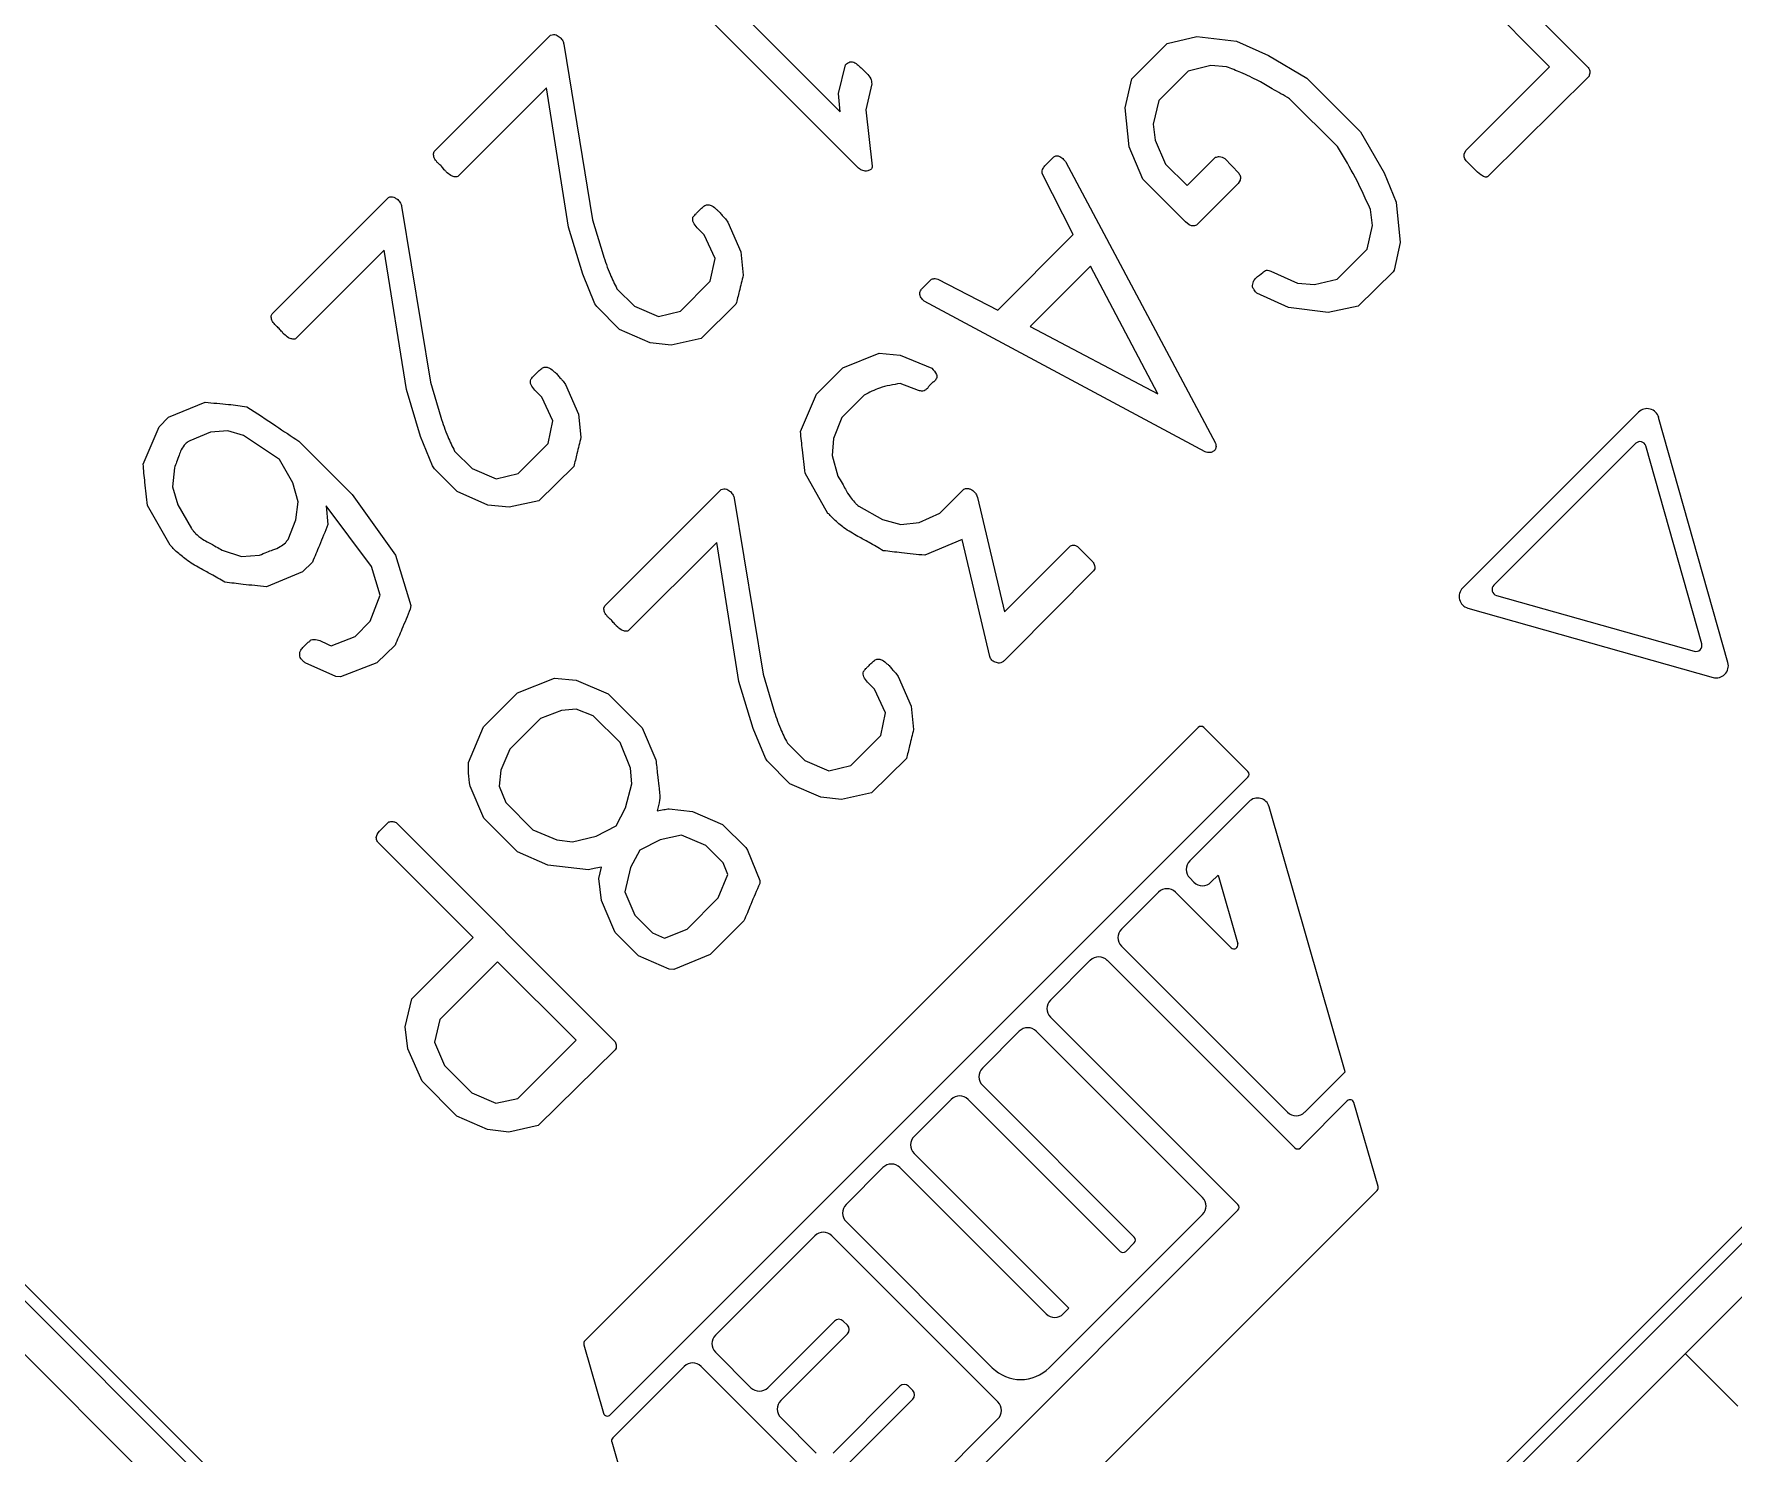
# Model space of a CAD drawing. Header units: millimetres. Extents: x 53 to 376, y 29 to 265.
# Drawn here: x 304.951 to 307.066, y 91.901 to 93.667 of the extents above; entities that cross this region are included whole.
import ezdxf

# ---------------------------------------------------------------- set-up
doc = ezdxf.new("R2010")
doc.units = ezdxf.units.MM

msp = doc.modelspace()

# ---------------------------------------------------------------- linework, layer by layer
at = {"color": 7, "linetype": 'Continuous', "lineweight": 25}
for p, q in [((306.6142, 93.8977), (306.8862, 93.6257)), ((305.7319, 93.7934), (305.955, 93.5703)), ((305.977, 93.5012), (305.7088, 93.7694)), ((306.8381, 93.6266), (306.7405, 93.7243)), ((305.4496, 93.521), (305.5944, 93.6658)), ((306.362, 93.6556), (306.3989, 93.6641)), ((306.3989, 93.6641), (306.4484, 93.6582)), ((305.6109, 93.6548), (305.6467, 93.4358)), ((306.3179, 93.6114), (306.362, 93.6556)), ((306.4484, 93.6582), (306.4882, 93.6404)), ((306.4882, 93.6404), (306.5357, 93.6125)), ((305.9527, 93.5933), (305.9615, 93.6289)), ((305.9834, 93.6227), (305.9877, 93.6184)), ((306.3882, 93.6212), (306.3515, 93.5844)), ((306.4164, 93.6282), (306.3882, 93.6212)), ((306.4359, 93.6264), (306.4164, 93.6282)), ((306.7342, 93.5227), (306.8381, 93.6266)), ((305.5893, 93.6001), (305.479, 93.4897)), ((305.6168, 93.4269), (305.5893, 93.6001)), ((305.9941, 93.6053), (305.9869, 93.5731)), ((306.3096, 93.5754), (306.3179, 93.6114)), ((306.5357, 93.6125), (306.6026, 93.5457)), ((306.8871, 93.615), (306.7617, 93.4904)), ((305.955, 93.5703), (305.9527, 93.5933)), ((306.3146, 93.527), (306.3096, 93.5754)), ((306.3515, 93.5844), (306.3444, 93.555)), ((306.5738, 93.5274), (306.5144, 93.5868)), ((305.9869, 93.5731), (305.9949, 93.5029)), ((306.3444, 93.555), (306.3472, 93.5352)), ((306.3472, 93.5352), (306.36, 93.5054)), ((306.6026, 93.5457), (306.6319, 93.4943)), ((305.4486, 93.5183), (305.4496, 93.521)), ((306.2106, 93.5042), (306.2207, 93.5143)), ((306.3318, 93.4864), (306.3146, 93.527)), ((306.3869, 93.4785), (306.4223, 93.5138)), ((306.4303, 93.5138), (306.4337, 93.5123)), ((306.4337, 93.5123), (306.4511, 93.4942)), ((306.732, 93.5189), (306.7342, 93.5227)), ((306.2451, 93.4175), (306.2065, 93.4935)), ((306.2357, 93.5078), (306.4221, 93.1577)), ((306.36, 93.5054), (306.3869, 93.4785)), ((306.6319, 93.4943), (306.6472, 93.4581)), ((306.7445, 93.4991), (306.734, 93.5096)), ((306.3848, 93.4335), (306.3318, 93.4864)), ((306.4504, 93.4813), (306.3983, 93.4292)), ((306.4527, 93.4852), (306.4504, 93.4813)), ((305.2476, 93.319), (305.3924, 93.4638)), ((305.4089, 93.4528), (305.4447, 93.2338)), ((306.6174, 93.4287), (306.615, 93.4489)), ((306.6472, 93.4581), (306.6522, 93.4078)), ((305.6344, 93.3682), (305.6168, 93.4269)), ((305.6467, 93.4358), (305.6597, 93.3924)), ((305.812, 93.4372), (305.8149, 93.4331)), ((305.8149, 93.4331), (305.831, 93.3961)), ((306.3894, 93.4296), (306.3848, 93.4335)), ((306.6108, 93.3993), (306.6174, 93.4287)), ((305.9173, 91.1123), (303.62, 93.4096)), ((303.6303, 93.4199), (305.9276, 91.1226)), ((305.7857, 93.4171), (305.7769, 93.4259)), ((305.7992, 93.3877), (305.7857, 93.4171)), ((306.0179, 91.1226), (308.3152, 93.4199)), ((308.3255, 93.4096), (306.0282, 91.1123)), ((306.1513, 93.3236), (306.2451, 93.4175)), ((306.6522, 93.4078), (306.6445, 93.3731)), ((305.8977, 91.0652), (303.573, 93.3899)), ((305.3872, 93.398), (305.2769, 93.2877)), ((305.4148, 93.2249), (305.3872, 93.398)), ((305.7932, 93.3595), (305.7992, 93.3877)), ((305.831, 93.3961), (305.8341, 93.3672)), ((308.3725, 93.3899), (306.0479, 91.0652)), ((306.5735, 93.3621), (306.6108, 93.3993)), ((305.6496, 93.3315), (305.6344, 93.3682)), ((306.2664, 93.3781), (306.1912, 93.303)), ((306.3502, 93.2191), (306.2664, 93.3781)), ((306.4909, 93.372), (306.5241, 93.3571)), ((306.6433, 93.3712), (306.5997, 93.3283)), ((306.6445, 93.3731), (306.6433, 93.3712)), ((305.6769, 93.3501), (305.6987, 93.3283)), ((305.756, 93.3223), (305.7932, 93.3595)), ((306.0585, 93.3521), (306.0686, 93.3622)), ((306.0766, 93.3621), (306.1513, 93.3236)), ((306.513, 93.3267), (306.4737, 93.3445)), ((306.5241, 93.3571), (306.5454, 93.3554)), ((306.5454, 93.3554), (306.5735, 93.3621)), ((305.652, 93.3279), (305.6496, 93.3315)), ((305.6802, 93.2996), (305.652, 93.3279)), ((305.6987, 93.3283), (305.7285, 93.3155)), ((305.7285, 93.3155), (305.756, 93.3223)), ((305.8251, 93.3309), (305.7818, 93.2882)), ((306.4093, 93.1472), (306.0594, 93.3346)), ((306.5622, 93.3205), (306.513, 93.3267)), ((306.5997, 93.3283), (306.5622, 93.3205)), ((305.2466, 93.3163), (305.2476, 93.319)), ((305.7184, 93.2829), (305.6802, 93.2996)), ((306.1912, 93.303), (306.3502, 93.2191)), ((305.7446, 93.2801), (305.7184, 93.2829)), ((305.7818, 93.2882), (305.7446, 93.2801)), ((305.9581, 93.2517), (306.0033, 93.2699)), ((306.0033, 93.2699), (306.0296, 93.2676)), ((306.0296, 93.2676), (306.0688, 93.2511)), ((305.9253, 93.2188), (305.9581, 93.2517)), ((305.4323, 93.1662), (305.4148, 93.2249)), ((305.4447, 93.2338), (305.4576, 93.1903)), ((305.5836, 93.2151), (305.5749, 93.2239)), ((305.5972, 93.1857), (305.5836, 93.2151)), ((305.61, 93.2352), (305.6129, 93.2311)), ((305.6129, 93.2311), (305.629, 93.1941)), ((305.9055, 93.1723), (305.9253, 93.2188)), ((305.9848, 93.2178), (305.957, 93.19)), ((306.0524, 93.2236), (306.0297, 93.2322)), ((306.0703, 93.2338), (306.0657, 93.2292)), ((305.1189, 93.1903), (305.1642, 93.2088)), ((305.629, 93.1941), (305.6321, 93.1652)), ((306.9488, 93.1965), (306.7298, 92.9775)), ((305.0871, 93.1319), (305.1069, 93.1783)), ((305.1069, 93.1783), (305.1189, 93.1903)), ((305.1927, 93.1732), (305.1711, 93.1716)), ((305.2122, 93.1673), (305.1927, 93.1732)), ((305.5912, 93.1575), (305.5972, 93.1857)), ((305.957, 93.19), (305.9465, 93.1637)), ((307.06, 92.8848), (306.9738, 93.19)), ((305.1711, 93.1716), (305.1451, 93.1609)), ((305.2567, 93.1374), (305.2122, 93.1673)), ((305.2808, 93.1603), (305.3472, 93.0939)), ((305.4475, 93.1295), (305.4323, 93.1662)), ((305.5539, 93.1202), (305.5912, 93.1575)), ((305.9465, 93.1637), (305.9447, 93.1424)), ((306.9453, 93.1577), (306.7686, 92.9809)), ((307.0275, 92.9081), (306.9579, 93.1544)), ((305.2736, 93.1083), (305.2567, 93.1374)), ((305.4749, 93.148), (305.4966, 93.1263)), ((305.9447, 93.1424), (305.9519, 93.1167)), ((305.1261, 93.1273), (305.1237, 93.1035)), ((305.45, 93.1258), (305.4475, 93.1295)), ((305.4782, 93.0976), (305.45, 93.1258)), ((305.4966, 93.1263), (305.5265, 93.1135)), ((305.5265, 93.1135), (305.5539, 93.1202)), ((305.6231, 93.1288), (305.5798, 93.0862)), ((305.9396, 93.0705), (305.9112, 93.1204)), ((305.1237, 93.1035), (305.1303, 93.0809)), ((305.2803, 93.085), (305.2736, 93.1083)), ((305.3472, 93.0939), (305.4013, 93.0184)), ((305.5164, 93.0808), (305.4782, 93.0976)), ((305.6617, 92.9553), (305.8066, 93.1001)), ((305.823, 93.0892), (305.8589, 92.8701)), ((306.0789, 93.0706), (306.1088, 93.1005)), ((306.1257, 93.0904), (306.1594, 92.9479)), ((305.1208, 93.0308), (305.0927, 93.0803)), ((305.1303, 93.0809), (305.1473, 93.0518)), ((305.2774, 93.0623), (305.2803, 93.085)), ((305.3149, 93.0798), (305.3172, 93.0567)), ((305.3714, 93.0044), (305.3149, 93.0798)), ((305.5426, 93.0781), (305.5164, 93.0808)), ((305.5798, 93.0862), (305.5426, 93.0781)), ((305.9473, 93.0628), (305.9435, 93.0667)), ((305.9783, 93.0794), (306.0076, 93.063)), ((306.0534, 93.0593), (306.0789, 93.0706)), ((305.2676, 93.0379), (305.2774, 93.0623)), ((306.0076, 93.063), (306.0304, 93.0566)), ((306.0304, 93.0566), (306.0534, 93.0593)), ((305.1284, 93.0231), (305.1246, 93.0269)), ((305.1854, 93.0246), (305.2097, 93.0168)), ((305.2658, 93.036), (305.2676, 93.0379)), ((305.8014, 93.0344), (305.6911, 92.9241)), ((305.8289, 92.8612), (305.8014, 93.0344)), ((306.1066, 93.0379), (306.0602, 93.0183)), ((306.1411, 92.8921), (306.1066, 93.0379)), ((306.1594, 92.9479), (306.2416, 93.0301)), ((306.2505, 93.0292), (306.2693, 93.0103)), ((305.2097, 93.0168), (305.232, 93.0184)), ((305.2979, 93.0098), (305.2857, 92.9976)), ((305.3823, 92.9685), (305.3714, 93.0044)), ((305.4013, 93.0184), (305.4203, 92.9559)), ((305.2857, 92.9976), (305.2405, 92.979)), ((306.2702, 92.999), (306.1695, 92.8974)), ((306.272, 93.0016), (306.2702, 92.999)), ((305.3699, 92.9362), (305.3823, 92.9685)), ((306.7718, 92.9684), (307.0182, 92.8988)), ((305.4203, 92.9559), (305.4195, 92.9513)), ((305.6607, 92.9526), (305.6617, 92.9553)), ((306.7363, 92.9525), (307.0415, 92.8663)), ((305.3509, 92.9172), (305.3699, 92.9362)), ((305.2859, 92.9034), (305.2901, 92.9077)), ((305.321, 92.9056), (305.3509, 92.9172)), ((305.4008, 92.9065), (305.3781, 92.8845)), ((306.1695, 92.8974), (306.1594, 92.8873)), ((305.3269, 92.8672), (305.289, 92.8844)), ((305.3781, 92.8845), (305.3328, 92.8669)), ((305.3328, 92.8669), (305.3269, 92.8672)), ((305.5533, 92.8469), (305.5993, 92.8652)), ((305.5993, 92.8652), (305.6262, 92.8629)), ((305.6262, 92.8629), (305.666, 92.8458)), ((305.8465, 92.8025), (305.8289, 92.8612)), ((305.8589, 92.8701), (305.8718, 92.8267)), ((305.9978, 92.8514), (305.989, 92.8602)), ((306.0241, 92.8715), (306.0271, 92.8674)), ((306.0271, 92.8674), (306.0432, 92.8304)), ((305.5109, 92.8045), (305.5533, 92.8469)), ((305.666, 92.8458), (305.7083, 92.8035)), ((306.0113, 92.822), (305.9978, 92.8514)), ((305.582, 92.8149), (305.5438, 92.7767)), ((305.6078, 92.8251), (305.582, 92.8149)), ((305.6262, 92.8269), (305.6078, 92.8251)), ((305.6475, 92.8184), (305.6262, 92.8269)), ((305.6808, 92.7851), (305.6475, 92.8184)), ((306.0053, 92.7938), (306.0113, 92.822)), ((306.0432, 92.8304), (306.0463, 92.8015)), ((305.4921, 92.7603), (305.5109, 92.8045)), ((306.4006, 92.8039), (305.637, 92.0403)), ((305.7083, 92.8035), (305.7254, 92.7638)), ((305.8617, 92.7658), (305.8465, 92.8025)), ((305.9681, 92.7566), (306.0053, 92.7938)), ((306.4624, 92.7491), (306.4076, 92.8039)), ((305.5438, 92.7767), (305.5326, 92.7506)), ((305.6938, 92.7532), (305.6808, 92.7851)), ((305.8891, 92.7844), (305.9108, 92.7626)), ((305.5326, 92.7506), (305.5302, 92.731)), ((305.6954, 92.7338), (305.6938, 92.7532)), ((305.8641, 92.7622), (305.8617, 92.7658)), ((305.8924, 92.7339), (305.8641, 92.7622)), ((305.9108, 92.7626), (305.9407, 92.7498)), ((305.9407, 92.7498), (305.9681, 92.7566)), ((306.0373, 92.7652), (305.9939, 92.7226)), ((305.5111, 92.6909), (305.4941, 92.7307)), ((305.5302, 92.731), (305.5387, 92.7103)), ((305.6685, 91.9481), (306.4624, 92.742)), ((305.6877, 92.7037), (305.6954, 92.7338)), ((305.9306, 92.7172), (305.8924, 92.7339)), ((305.5387, 92.7103), (305.5723, 92.6766)), ((305.9567, 92.7144), (305.9306, 92.7172)), ((305.9939, 92.7226), (305.9567, 92.7144)), ((306.4639, 92.7116), (306.39, 92.6377)), ((305.3849, 92.6785), (305.3928, 92.6864)), ((305.553, 92.6491), (305.5111, 92.6909)), ((305.6761, 92.6816), (305.6877, 92.7037)), ((305.7419, 92.7027), (305.7709, 92.6993)), ((305.7709, 92.6993), (305.8085, 92.6831)), ((306.5835, 92.3752), (306.4889, 92.7051)), ((305.402, 92.6856), (305.674, 92.4135)), ((305.5723, 92.6766), (305.6023, 92.6638)), ((305.6216, 92.6615), (305.6512, 92.6687)), ((305.6512, 92.6687), (305.6761, 92.6816)), ((305.7575, 92.67), (305.7308, 92.664)), ((305.7876, 92.6569), (305.7575, 92.67)), ((305.8085, 92.6831), (305.8373, 92.6543)), ((305.498, 92.5424), (305.3794, 92.661)), ((305.5911, 92.6326), (305.553, 92.6491)), ((305.6023, 92.6638), (305.6216, 92.6615)), ((305.7055, 92.6511), (305.6938, 92.6294)), ((305.7308, 92.664), (305.7055, 92.6511)), ((305.8091, 92.6354), (305.7876, 92.6569)), ((305.8373, 92.6543), (305.8393, 92.651)), ((305.8393, 92.651), (305.8549, 92.6135)), ((305.6415, 92.6268), (305.5911, 92.6326)), ((305.6544, 92.616), (305.6576, 92.6299)), ((305.6938, 92.6294), (305.6869, 92.5994)), ((305.8152, 92.6207), (305.8091, 92.6354)), ((305.6576, 92.5883), (305.6544, 92.616)), ((305.8031, 92.5917), (305.8152, 92.6207)), ((305.8549, 92.6135), (305.8547, 92.6095)), ((306.39, 92.6165), (306.3953, 92.6112)), ((306.4165, 92.6112), (306.4253, 92.62)), ((306.4253, 92.62), (306.4498, 92.5345)), ((305.6729, 92.5522), (305.6576, 92.5883)), ((305.6869, 92.5994), (305.6992, 92.5701)), ((305.7644, 92.5529), (305.8031, 92.5917)), ((306.3511, 92.5988), (306.3051, 92.5528)), ((306.4415, 92.5296), (306.3723, 92.5988)), ((305.6992, 92.5701), (305.7212, 92.5482)), ((305.8351, 92.563), (305.7932, 92.5211)), ((305.4217, 92.4661), (305.498, 92.5424)), ((305.6747, 92.5486), (305.6729, 92.5522)), ((305.7039, 92.5194), (305.6747, 92.5486)), ((305.7212, 92.5482), (305.7362, 92.5417)), ((305.7362, 92.5417), (305.7644, 92.5529)), ((305.7419, 92.5028), (305.7039, 92.5194)), ((305.7932, 92.5211), (305.7477, 92.5025)), ((306.3051, 92.5316), (306.5119, 92.3248)), ((305.5283, 92.5121), (305.4564, 92.4402)), ((305.626, 92.4145), (305.5283, 92.5121)), ((305.7477, 92.5025), (305.7419, 92.5028)), ((306.2662, 92.514), (306.2167, 92.4645)), ((306.5208, 92.2806), (306.2874, 92.514)), ((305.4133, 92.4311), (305.4217, 92.4661)), ((305.4564, 92.4402), (305.4499, 92.4122)), ((306.2167, 92.4432), (306.4501, 92.2099)), ((305.4167, 92.4039), (305.4133, 92.4311)), ((305.4499, 92.4122), (305.4621, 92.383)), ((305.5535, 92.342), (305.626, 92.4145)), ((306.1778, 92.4256), (306.1319, 92.3796)), ((306.4059, 92.2187), (306.199, 92.4256)), ((305.4343, 92.3636), (305.4167, 92.4039)), ((305.6746, 92.4025), (305.5787, 92.3082)), ((305.6761, 92.4047), (305.6746, 92.4025)), ((305.4621, 92.383), (305.4962, 92.349)), ((306.5332, 92.3248), (306.5835, 92.3752)), ((305.4778, 92.3201), (305.4343, 92.3636)), ((305.4962, 92.349), (305.526, 92.336)), ((306.1319, 92.3584), (306.321, 92.1692)), ((305.526, 92.336), (305.5535, 92.342)), ((306.093, 92.3407), (306.047, 92.2948)), ((306.3033, 92.1516), (306.1142, 92.3407)), ((306.5862, 92.3389), (306.5278, 92.2806)), ((306.6245, 92.2324), (306.5945, 92.3368)), ((305.516, 92.3034), (305.4778, 92.3201)), ((305.5787, 92.3082), (305.5422, 92.2999)), ((305.5422, 92.2999), (305.516, 92.3034)), ((306.047, 92.2735), (306.2397, 92.0809)), ((306.0081, 92.2559), (305.9622, 92.2099)), ((306.2114, 92.0738), (306.0293, 92.2559)), ((305.9586, 91.5629), (306.6232, 92.2275)), ((306.4501, 92.2028), (305.8844, 91.6371)), ((305.9622, 92.1887), (306.1442, 92.0066)), ((306.215, 92.0066), (306.4059, 92.1975)), ((305.9233, 92.171), (305.7995, 92.0473)), ((306.1513, 91.9642), (305.9445, 92.171)), ((306.321, 92.1622), (306.3104, 92.1516)), ((306.2397, 92.0809), (306.2326, 92.0738)), ((305.8649, 91.9819), (305.948, 92.0649)), ((305.9586, 92.0649), (305.9639, 92.0596)), ((305.6358, 92.0354), (305.6602, 91.9502)), ((305.9639, 92.049), (305.8808, 91.9659)), ((305.7995, 92.026), (305.8437, 91.9819)), ((307.0069, 92.0243), (307.0722, 91.959)), ((305.7606, 92.0084), (305.6717, 91.9194)), ((305.9887, 91.8015), (305.7819, 92.0084)), ((305.9463, 91.9005), (306.0293, 91.9836)), ((306.0452, 91.9677), (305.9622, 91.8846)), ((306.0399, 91.9836), (306.0452, 91.9783)), ((305.8808, 91.9447), (305.925, 91.9005)), ((306.0276, 91.8192), (306.1513, 91.943)), ((305.6704, 91.9145), (305.6964, 91.8238))]:
    msp.add_line(p, q, dxfattribs=at)
for centre, radius, start, end in [((306.9594, 93.1859), 0.015, 15.7758, 135), ((306.9506, 93.1524), 0.0075, 15.7758, 135), ((306.7404, 92.9669), 0.015, 135, 254.2242), ((306.7739, 92.9756), 0.0075, 135, 254.2242), ((307.0202, 92.906), 0.0075, 254.2242, 15.7758), ((307.0456, 92.8807), 0.015, 254.2242, 15.7758), ((306.4041, 92.8003), 0.005, 45, 135), ((306.4589, 92.7455), 0.005, 315, 45), ((306.4745, 92.701), 0.015, 16, 135), ((306.4006, 92.6271), 0.015, 135, 225), ((306.3617, 92.5882), 0.015, 45, 135), ((306.4059, 92.6218), 0.015, 225, 315), ((306.3157, 92.5422), 0.015, 135, 225), ((306.2768, 92.5033), 0.015, 45, 135), ((306.445, 92.5331), 0.005, 225, 16), ((306.2273, 92.4538), 0.015, 135, 225), ((306.1884, 92.415), 0.015, 45, 135), ((306.1425, 92.369), 0.015, 135, 225), ((306.1036, 92.3301), 0.015, 45, 135), ((306.5897, 92.3354), 0.005, 16, 135), ((306.5225, 92.3354), 0.015, 225, 315), ((306.0576, 92.2841), 0.015, 135, 225), ((306.5243, 92.2841), 0.005, 225, 315), ((306.0187, 92.2453), 0.015, 45, 135), ((306.6197, 92.231), 0.005, 315, 16), ((305.9728, 92.1993), 0.015, 135, 225), ((306.3953, 92.2081), 0.015, 315, 45), ((306.4465, 92.2064), 0.005, 315, 45), ((305.9339, 92.1604), 0.015, 45, 135), ((306.3175, 92.1657), 0.005, 315, 45), ((306.3069, 92.1551), 0.005, 225, 315), ((306.222, 92.0844), 0.015, 225, 315), ((305.9533, 92.0596), 0.0075, 45, 135), ((305.9586, 92.0543), 0.0075, 315, 45), ((305.6406, 92.0368), 0.005, 135, 196), ((305.8101, 92.0367), 0.015, 135, 225), ((305.7712, 91.9978), 0.015, 45, 135), ((306.1796, 92.042), 0.05, 225, 315), ((305.8543, 91.9925), 0.015, 225, 315), ((306.0346, 91.9783), 0.0075, 45, 135), ((306.0399, 91.973), 0.0075, 315, 45), ((305.665, 91.9516), 0.005, 196, 315), ((305.8915, 91.9553), 0.015, 135, 225), ((306.1407, 91.9536), 0.015, 315, 45), ((305.6752, 91.9159), 0.005, 135, 196)]:
    msp.add_arc(centre, radius, start, end, dxfattribs=at)
for points, knots in [([(305.5944, 93.6658), (305.5956, 93.6663), (305.5979, 93.6672), (305.6022, 93.6661), (305.6047, 93.6643), (305.6063, 93.6631)], [0, 0, 0, 0, 0.2790308, 0.5601517, 1, 1, 1, 1]), ([(305.6063, 93.6631), (305.6075, 93.6618), (305.6096, 93.6593), (305.6105, 93.6562), (305.6109, 93.6548)], [0, 0, 0, 0, 0.55918, 1, 1, 1, 1]), ([(305.9615, 93.6289), (305.9632, 93.6304), (305.9657, 93.6327), (305.9704, 93.633), (305.9763, 93.6298), (305.9802, 93.6259), (305.9834, 93.6227)], [0, 0, 0, 0, 0.248843, 0.373392, 0.498959, 1, 1, 1, 1]), ([(305.9877, 93.6184), (305.9898, 93.6163), (305.9934, 93.6126), (305.9939, 93.6075), (305.9941, 93.6053)], [0, 0, 0, 0, 0.562402, 1, 1, 1, 1]), ([(306.4758, 93.6089), (306.4685, 93.6125), (306.4555, 93.6189), (306.4419, 93.6241), (306.4359, 93.6264)], [0, 0, 0, 0, 0.56001, 1, 1, 1, 1]), ([(306.8862, 93.6257), (306.8872, 93.6237), (306.8888, 93.6203), (306.8876, 93.6166), (306.8871, 93.615)], [0, 0, 0, 0, 0.558531, 1, 1, 1, 1]), ([(306.5144, 93.5868), (306.5072, 93.5909), (306.4943, 93.5982), (306.4815, 93.6056), (306.4758, 93.6089)], [0, 0, 0, 0, 0.5600178, 1, 1, 1, 1]), ([(305.4533, 93.5075), (305.4517, 93.5093), (305.449, 93.5124), (305.4487, 93.5165), (305.4486, 93.5183)], [0, 0, 0, 0, 0.561165, 1, 1, 1, 1]), ([(306.2207, 93.5143), (306.2219, 93.5149), (306.2243, 93.5161), (306.229, 93.5148), (306.2315, 93.5126), (306.233, 93.5112)], [0, 0, 0, 0, 0.278751, 0.560208, 1, 1, 1, 1]), ([(306.233, 93.5112), (306.2336, 93.5106), (306.2346, 93.5096), (306.2354, 93.5084), (306.2357, 93.5078)], [0, 0, 0, 0, 0.559917, 1, 1, 1, 1]), ([(306.4223, 93.5138), (306.4238, 93.5143), (306.4265, 93.5152), (306.4292, 93.5142), (306.4303, 93.5138)], [0, 0, 0, 0, 0.557816, 1, 1, 1, 1]), ([(306.615, 93.4489), (306.6081, 93.464), (306.5959, 93.491), (306.5805, 93.5162), (306.5738, 93.5274)], [0, 0, 0, 0, 0.559774, 1, 1, 1, 1]), ([(306.734, 93.5096), (306.7331, 93.5112), (306.7314, 93.5141), (306.7318, 93.5174), (306.732, 93.5189)], [0, 0, 0, 0, 0.559193, 1, 1, 1, 1]), ([(305.4603, 93.5005), (305.4591, 93.5019), (305.4569, 93.5044), (305.4544, 93.5066), (305.4533, 93.5075)], [0, 0, 0, 0, 0.55988, 1, 1, 1, 1]), ([(305.4644, 93.4957), (305.4636, 93.4966), (305.4622, 93.4982), (305.4609, 93.4998), (305.4603, 93.5005)], [0, 0, 0, 0, 0.559995, 1, 1, 1, 1]), ([(305.479, 93.4897), (305.4774, 93.4896), (305.4743, 93.4892), (305.4691, 93.4914), (305.4662, 93.4941), (305.4644, 93.4957)], [0, 0, 0, 0, 0.279381, 0.559988, 1, 1, 1, 1]), ([(305.9861, 93.4967), (305.9842, 93.4971), (305.9807, 93.4978), (305.9782, 93.5001), (305.977, 93.5012)], [0, 0, 0, 0, 0.556938, 1, 1, 1, 1]), ([(305.993, 93.4987), (305.9918, 93.498), (305.9897, 93.4967), (305.9872, 93.4967), (305.9861, 93.4967)], [0, 0, 0, 0, 0.555415, 1, 1, 1, 1]), ([(305.9949, 93.5029), (305.9948, 93.5021), (305.9946, 93.5004), (305.9935, 93.4993), (305.993, 93.4987)], [0, 0, 0, 0, 0.554662, 1, 1, 1, 1]), ([(306.2065, 93.4935), (306.2064, 93.4946), (306.2063, 93.4969), (306.2076, 93.5007), (306.2094, 93.5028), (306.2106, 93.5042)], [0, 0, 0, 0, 0.280033, 0.56057, 1, 1, 1, 1]), ([(306.4511, 93.4942), (306.452, 93.4926), (306.4536, 93.4897), (306.453, 93.4866), (306.4527, 93.4852)], [0, 0, 0, 0, 0.560948, 1, 1, 1, 1]), ([(306.7617, 93.4904), (306.7613, 93.4901), (306.7607, 93.4896), (306.759, 93.489), (306.7559, 93.4897), (306.7507, 93.493), (306.747, 93.4966), (306.7445, 93.4991)], [0, 0, 0, 0, 0.062766, 0.125183, 0.249789, 0.499178, 1, 1, 1, 1]), ([(305.3924, 93.4638), (305.3935, 93.4642), (305.3958, 93.4651), (305.4002, 93.464), (305.4027, 93.4622), (305.4042, 93.4611)], [0, 0, 0, 0, 0.2790213, 0.5601682, 1, 1, 1, 1]), ([(305.4042, 93.4611), (305.4054, 93.4598), (305.4076, 93.4573), (305.4085, 93.4542), (305.4089, 93.4528)], [0, 0, 0, 0, 0.559181, 1, 1, 1, 1]), ([(305.7774, 93.4456), (305.779, 93.4472), (305.7819, 93.45), (305.785, 93.4526), (305.7863, 93.4538)], [0, 0, 0, 0, 0.560025, 1, 1, 1, 1]), ([(305.7863, 93.4538), (305.7878, 93.4543), (305.7908, 93.4553), (305.7963, 93.4532), (305.7992, 93.4505), (305.801, 93.4489)], [0, 0, 0, 0, 0.278702, 0.559632, 1, 1, 1, 1]), ([(305.801, 93.4489), (305.8019, 93.4481), (305.8035, 93.4469), (305.8047, 93.4453), (305.8053, 93.4445)], [0, 0, 0, 0, 0.558728, 1, 1, 1, 1]), ([(305.7769, 93.4259), (305.7751, 93.428), (305.7725, 93.431), (305.7711, 93.4358), (305.7714, 93.438), (305.7716, 93.4391)], [0, 0, 0, 0, 0.558818, 0.779547, 1, 1, 1, 1]), ([(305.7716, 93.4391), (305.7727, 93.4403), (305.7745, 93.4426), (305.7765, 93.4447), (305.7774, 93.4456)], [0, 0, 0, 0, 0.559863, 1, 1, 1, 1]), ([(305.8053, 93.4445), (305.8065, 93.4432), (305.8087, 93.4407), (305.811, 93.4383), (305.812, 93.4372)], [0, 0, 0, 0, 0.55997, 1, 1, 1, 1]), ([(306.3983, 93.4292), (306.3966, 93.4288), (306.3936, 93.4279), (306.3906, 93.429), (306.3894, 93.4296)], [0, 0, 0, 0, 0.558294, 1, 1, 1, 1]), ([(305.6597, 93.3924), (305.6624, 93.3842), (305.6672, 93.3698), (305.674, 93.3561), (305.6769, 93.3501)], [0, 0, 0, 0, 0.560057, 1, 1, 1, 1]), ([(305.8341, 93.3672), (305.8325, 93.3604), (305.8296, 93.3483), (305.8265, 93.3362), (305.8251, 93.3309)], [0, 0, 0, 0, 0.559991, 1, 1, 1, 1]), ([(306.0686, 93.3622), (306.0701, 93.3625), (306.0728, 93.3632), (306.0755, 93.3624), (306.0766, 93.3621)], [0, 0, 0, 0, 0.557616, 1, 1, 1, 1]), ([(306.4683, 93.3524), (306.4684, 93.3547), (306.4685, 93.359), (306.4712, 93.3621), (306.4724, 93.3635)], [0, 0, 0, 0, 0.558887, 1, 1, 1, 1]), ([(306.4724, 93.3635), (306.4753, 93.3658), (306.4788, 93.3686), (306.4831, 93.3721), (306.4856, 93.3734), (306.4884, 93.373), (306.4901, 93.3723), (306.4909, 93.372)], [0, 0, 0, 0, 0.500427, 0.625593, 0.749785, 0.874966, 1, 1, 1, 1]), ([(306.0594, 93.3346), (306.0581, 93.336), (306.0555, 93.3387), (306.0532, 93.344), (306.0554, 93.3488), (306.0574, 93.351), (306.0585, 93.3521)], [0, 0, 0, 0, 0.281471, 0.559271, 0.779015, 1, 1, 1, 1]), ([(306.4737, 93.3445), (306.4725, 93.3458), (306.4702, 93.3481), (306.4689, 93.3511), (306.4683, 93.3524)], [0, 0, 0, 0, 0.56048, 1, 1, 1, 1]), ([(305.2512, 93.3055), (305.2497, 93.3072), (305.2469, 93.3103), (305.2467, 93.3145), (305.2466, 93.3163)], [0, 0, 0, 0, 0.561163, 1, 1, 1, 1]), ([(305.2582, 93.2985), (305.257, 93.2999), (305.2548, 93.3024), (305.2523, 93.3045), (305.2512, 93.3055)], [0, 0, 0, 0, 0.5599126, 1, 1, 1, 1]), ([(305.2624, 93.2937), (305.2616, 93.2946), (305.2602, 93.2962), (305.2588, 93.2978), (305.2582, 93.2985)], [0, 0, 0, 0, 0.559995, 1, 1, 1, 1]), ([(305.2769, 93.2877), (305.2754, 93.2875), (305.2723, 93.2872), (305.2671, 93.2894), (305.2642, 93.2921), (305.2624, 93.2937)], [0, 0, 0, 0, 0.279381, 0.559989, 1, 1, 1, 1]), ([(305.5749, 93.2239), (305.573, 93.226), (305.5705, 93.2289), (305.569, 93.2338), (305.5694, 93.236), (305.5696, 93.237)], [0, 0, 0, 0, 0.5588165, 0.7795467, 1, 1, 1, 1]), ([(305.5696, 93.237), (305.5706, 93.2383), (305.5724, 93.2406), (305.5745, 93.2427), (305.5754, 93.2436)], [0, 0, 0, 0, 0.559845, 1, 1, 1, 1]), ([(305.5754, 93.2436), (305.577, 93.2452), (305.5798, 93.248), (305.5829, 93.2506), (305.5843, 93.2517)], [0, 0, 0, 0, 0.5600377, 1, 1, 1, 1]), ([(305.5843, 93.2517), (305.5858, 93.2522), (305.5888, 93.2532), (305.5942, 93.2511), (305.5972, 93.2485), (305.599, 93.2468)], [0, 0, 0, 0, 0.278674, 0.559632, 1, 1, 1, 1]), ([(305.599, 93.2468), (305.5999, 93.2461), (305.6014, 93.2448), (305.6027, 93.2432), (305.6033, 93.2425)], [0, 0, 0, 0, 0.5586735, 1, 1, 1, 1]), ([(305.6033, 93.2425), (305.6045, 93.2411), (305.6067, 93.2386), (305.609, 93.2363), (305.61, 93.2352)], [0, 0, 0, 0, 0.559971, 1, 1, 1, 1]), ([(306.0688, 93.2511), (306.0711, 93.2487), (306.074, 93.2457), (306.0754, 93.2409), (306.0746, 93.2377), (306.073, 93.2358), (306.0719, 93.2346)], [0, 0, 0, 0, 0.499461, 0.624664, 0.749847, 1, 1, 1, 1]), ([(306.0297, 93.2322), (306.0209, 93.2307), (306.0053, 93.2281), (305.9911, 93.221), (305.9848, 93.2178)], [0, 0, 0, 0, 0.55749, 1, 1, 1, 1]), ([(306.0634, 93.226), (306.0625, 93.2253), (306.0609, 93.2238), (306.057, 93.2222), (306.0541, 93.2231), (306.0524, 93.2236)], [0, 0, 0, 0, 0.2813645, 0.5623322, 1, 1, 1, 1]), ([(306.0657, 93.2292), (306.0653, 93.2286), (306.0646, 93.2275), (306.0637, 93.2265), (306.0634, 93.226)], [0, 0, 0, 0, 0.560085, 1, 1, 1, 1]), ([(306.0719, 93.2346), (306.0716, 93.2344), (306.0711, 93.2341), (306.0705, 93.2339), (306.0703, 93.2338)], [0, 0, 0, 0, 0.558686, 1, 1, 1, 1]), ([(305.1642, 93.2088), (305.174, 93.208), (305.1914, 93.2066), (305.2087, 93.2043), (305.2163, 93.2033)], [0, 0, 0, 0, 0.559998, 1, 1, 1, 1]), ([(305.2163, 93.2033), (305.2284, 93.1953), (305.2499, 93.1811), (305.2714, 93.1666), (305.2808, 93.1603)], [0, 0, 0, 0, 0.5599995, 1, 1, 1, 1]), ([(305.4576, 93.1903), (305.4604, 93.1822), (305.4652, 93.1677), (305.4719, 93.154), (305.4749, 93.148)], [0, 0, 0, 0, 0.560057, 1, 1, 1, 1]), ([(305.1398, 93.1571), (305.1379, 93.1547), (305.1345, 93.1504), (305.1326, 93.1453), (305.1318, 93.143)], [0, 0, 0, 0, 0.559147, 1, 1, 1, 1]), ([(305.1451, 93.1609), (305.1441, 93.1602), (305.1422, 93.1591), (305.1405, 93.1577), (305.1398, 93.1571)], [0, 0, 0, 0, 0.560083, 1, 1, 1, 1]), ([(305.6321, 93.1652), (305.6305, 93.1584), (305.6276, 93.1462), (305.6245, 93.1341), (305.6231, 93.1288)], [0, 0, 0, 0, 0.559992, 1, 1, 1, 1]), ([(305.9112, 93.1204), (305.9101, 93.1301), (305.908, 93.1474), (305.9063, 93.1647), (305.9055, 93.1723)], [0, 0, 0, 0, 0.559998, 1, 1, 1, 1]), ([(306.4221, 93.1577), (306.4225, 93.156), (306.4231, 93.1536), (306.4223, 93.1506), (306.4215, 93.1495), (306.4211, 93.149)], [0, 0, 0, 0, 0.558812, 0.779589, 1, 1, 1, 1]), ([(305.0927, 93.0803), (305.0915, 93.0899), (305.0895, 93.1071), (305.0878, 93.1243), (305.0871, 93.1319)], [0, 0, 0, 0, 0.5599972, 1, 1, 1, 1]), ([(305.1318, 93.143), (305.1308, 93.1401), (305.1289, 93.1349), (305.127, 93.1296), (305.1261, 93.1273)], [0, 0, 0, 0, 0.560047, 1, 1, 1, 1]), ([(306.4211, 93.149), (306.4202, 93.1482), (306.4183, 93.1467), (306.4141, 93.1457), (306.4111, 93.1467), (306.4093, 93.1472)], [0, 0, 0, 0, 0.2802277, 0.5613955, 1, 1, 1, 1]), ([(305.9519, 93.1167), (305.9539, 93.1138), (305.9573, 93.1086), (305.9601, 93.1031), (305.9613, 93.1006)], [0, 0, 0, 0, 0.559703, 1, 1, 1, 1]), ([(305.8066, 93.1001), (305.8077, 93.1006), (305.81, 93.1015), (305.8144, 93.1004), (305.8169, 93.0986), (305.8184, 93.0975)], [0, 0, 0, 0, 0.279032, 0.560153, 1, 1, 1, 1]), ([(305.8184, 93.0975), (305.8196, 93.0961), (305.8218, 93.0937), (305.8226, 93.0905), (305.823, 93.0892)], [0, 0, 0, 0, 0.55918, 1, 1, 1, 1]), ([(305.9613, 93.1006), (305.9632, 93.0974), (305.9665, 93.0916), (305.9708, 93.0865), (305.9728, 93.0843)], [0, 0, 0, 0, 0.560117, 1, 1, 1, 1]), ([(306.1088, 93.1005), (306.1096, 93.1009), (306.111, 93.1017), (306.1141, 93.1016), (306.1161, 93.101), (306.1173, 93.1006)], [0, 0, 0, 0, 0.279582, 0.559361, 1, 1, 1, 1]), ([(306.1173, 93.1006), (306.1182, 93.1), (306.1198, 93.0991), (306.1212, 93.0979), (306.1218, 93.0973)], [0, 0, 0, 0, 0.559947, 1, 1, 1, 1]), ([(306.1218, 93.0973), (306.1228, 93.0962), (306.1246, 93.0941), (306.1253, 93.0916), (306.1257, 93.0904)], [0, 0, 0, 0, 0.558858, 1, 1, 1, 1]), ([(305.9435, 93.0667), (305.9429, 93.0676), (305.9419, 93.0692), (305.9403, 93.0701), (305.9396, 93.0705)], [0, 0, 0, 0, 0.559611, 1, 1, 1, 1]), ([(305.9728, 93.0843), (305.9737, 93.0833), (305.9755, 93.0816), (305.9774, 93.0801), (305.9783, 93.0794)], [0, 0, 0, 0, 0.560143, 1, 1, 1, 1]), ([(305.1473, 93.0518), (305.1481, 93.0505), (305.1496, 93.0482), (305.1515, 93.0463), (305.1524, 93.0454)], [0, 0, 0, 0, 0.559575, 1, 1, 1, 1]), ([(305.1524, 93.0454), (305.1552, 93.043), (305.1603, 93.0387), (305.1661, 93.0354), (305.1686, 93.034)], [0, 0, 0, 0, 0.559757, 1, 1, 1, 1]), ([(305.3172, 93.0567), (305.3136, 93.0479), (305.3073, 93.0322), (305.3008, 93.0167), (305.2979, 93.0098)], [0, 0, 0, 0, 0.5599981, 1, 1, 1, 1]), ([(305.977, 93.0418), (305.971, 93.0452), (305.9604, 93.0512), (305.9513, 93.0593), (305.9473, 93.0628)], [0, 0, 0, 0, 0.560108, 1, 1, 1, 1]), ([(305.1246, 93.0269), (305.124, 93.0277), (305.1228, 93.0291), (305.1214, 93.0303), (305.1208, 93.0308)], [0, 0, 0, 0, 0.559946, 1, 1, 1, 1]), ([(305.1686, 93.034), (305.1718, 93.0324), (305.1775, 93.0294), (305.183, 93.0261), (305.1854, 93.0246)], [0, 0, 0, 0, 0.56007, 1, 1, 1, 1]), ([(305.232, 93.0184), (305.2351, 93.0197), (305.2406, 93.022), (305.2461, 93.0241), (305.2486, 93.025)], [0, 0, 0, 0, 0.559949, 1, 1, 1, 1]), ([(305.2486, 93.025), (305.2518, 93.0262), (305.2575, 93.0283), (305.2622, 93.0321), (305.2643, 93.0338)], [0, 0, 0, 0, 0.560388, 1, 1, 1, 1]), ([(305.2643, 93.0338), (305.2646, 93.0342), (305.2651, 93.0349), (305.2656, 93.0357), (305.2658, 93.036)], [0, 0, 0, 0, 0.559643, 1, 1, 1, 1]), ([(306.0083, 93.024), (306.0025, 93.0274), (305.9922, 93.0335), (305.9816, 93.0393), (305.977, 93.0418)], [0, 0, 0, 0, 0.559971, 1, 1, 1, 1]), ([(306.2416, 93.0301), (306.2424, 93.0304), (306.244, 93.031), (306.2472, 93.0308), (306.2492, 93.0298), (306.2505, 93.0292)], [0, 0, 0, 0, 0.280082, 0.560941, 1, 1, 1, 1]), ([(305.1578, 93.0022), (305.1519, 93.0056), (305.1414, 93.0115), (305.1324, 93.0196), (305.1284, 93.0231)], [0, 0, 0, 0, 0.560101, 1, 1, 1, 1]), ([(306.0602, 93.0183), (306.0505, 93.0193), (306.0332, 93.0211), (306.0159, 93.0231), (306.0083, 93.024)], [0, 0, 0, 0, 0.5599975, 1, 1, 1, 1]), ([(306.2693, 93.0103), (306.2702, 93.0088), (306.2718, 93.0061), (306.2719, 93.0029), (306.272, 93.0016)], [0, 0, 0, 0, 0.562121, 1, 1, 1, 1]), ([(305.189, 92.9847), (305.1832, 92.988), (305.1729, 92.9941), (305.1624, 92.9997), (305.1578, 93.0022)], [0, 0, 0, 0, 0.55997, 1, 1, 1, 1]), ([(305.2405, 92.979), (305.2308, 92.98), (305.2137, 92.9818), (305.1965, 92.9838), (305.189, 92.9847)], [0, 0, 0, 0, 0.560004, 1, 1, 1, 1]), ([(305.4195, 92.9513), (305.4161, 92.9429), (305.4101, 92.9279), (305.4036, 92.913), (305.4008, 92.9065)], [0, 0, 0, 0, 0.559989, 1, 1, 1, 1]), ([(305.6654, 92.9418), (305.6639, 92.9436), (305.6611, 92.9467), (305.6608, 92.9508), (305.6607, 92.9526)], [0, 0, 0, 0, 0.561163, 1, 1, 1, 1]), ([(305.6724, 92.9348), (305.6712, 92.9362), (305.669, 92.9387), (305.6665, 92.9409), (305.6654, 92.9418)], [0, 0, 0, 0, 0.5598831, 1, 1, 1, 1]), ([(305.6766, 92.9301), (305.6758, 92.9309), (305.6744, 92.9325), (305.673, 92.9341), (305.6724, 92.9348)], [0, 0, 0, 0, 0.559995, 1, 1, 1, 1]), ([(305.6911, 92.9241), (305.6895, 92.9239), (305.6865, 92.9235), (305.6812, 92.9257), (305.6783, 92.9284), (305.6766, 92.9301)], [0, 0, 0, 0, 0.279381, 0.559989, 1, 1, 1, 1]), ([(305.282, 92.8925), (305.282, 92.8948), (305.282, 92.899), (305.2847, 92.9021), (305.2859, 92.9034)], [0, 0, 0, 0, 0.558469, 1, 1, 1, 1]), ([(305.2901, 92.9077), (305.2913, 92.9087), (305.2934, 92.9104), (305.2955, 92.9123), (305.2963, 92.9132)], [0, 0, 0, 0, 0.559978, 1, 1, 1, 1]), ([(305.2963, 92.9132), (305.2988, 92.9134), (305.3037, 92.9138), (305.3118, 92.9099), (305.3175, 92.9072), (305.321, 92.9056)], [0, 0, 0, 0, 0.2774783, 0.5584041, 1, 1, 1, 1]), ([(305.2859, 92.8869), (305.285, 92.8879), (305.2835, 92.8896), (305.2825, 92.8916), (305.282, 92.8925)], [0, 0, 0, 0, 0.5593729, 1, 1, 1, 1]), ([(305.289, 92.8844), (305.2883, 92.8848), (305.2872, 92.8856), (305.2863, 92.8865), (305.2859, 92.8869)], [0, 0, 0, 0, 0.559411, 1, 1, 1, 1]), ([(305.9838, 92.8734), (305.9848, 92.8747), (305.9866, 92.8769), (305.9887, 92.879), (305.9896, 92.8799)], [0, 0, 0, 0, 0.559851, 1, 1, 1, 1]), ([(305.9896, 92.8799), (305.9912, 92.8815), (305.994, 92.8843), (305.9971, 92.8869), (305.9984, 92.8881)], [0, 0, 0, 0, 0.560025, 1, 1, 1, 1]), ([(305.9984, 92.8881), (305.9999, 92.8886), (306.0029, 92.8896), (306.0084, 92.8875), (306.0113, 92.8848), (306.0131, 92.8832)], [0, 0, 0, 0, 0.278702, 0.559633, 1, 1, 1, 1]), ([(306.0131, 92.8832), (306.014, 92.8825), (306.0156, 92.8812), (306.0169, 92.8796), (306.0174, 92.8789)], [0, 0, 0, 0, 0.558734, 1, 1, 1, 1]), ([(306.0174, 92.8789), (306.0187, 92.8775), (306.0208, 92.875), (306.0231, 92.8726), (306.0241, 92.8715)], [0, 0, 0, 0, 0.560005, 1, 1, 1, 1]), ([(306.1437, 92.8877), (306.143, 92.8884), (306.1418, 92.8896), (306.1413, 92.8913), (306.1411, 92.8921)], [0, 0, 0, 0, 0.560226, 1, 1, 1, 1]), ([(306.148, 92.8852), (306.1471, 92.8855), (306.1455, 92.8861), (306.1443, 92.8872), (306.1437, 92.8877)], [0, 0, 0, 0, 0.559654, 1, 1, 1, 1]), ([(306.1594, 92.8873), (306.1585, 92.8865), (306.1568, 92.885), (306.1527, 92.8835), (306.1498, 92.8846), (306.148, 92.8852)], [0, 0, 0, 0, 0.281205, 0.561933, 1, 1, 1, 1]), ([(305.989, 92.8602), (305.9872, 92.8623), (305.9847, 92.8653), (305.9832, 92.8701), (305.9836, 92.8723), (305.9838, 92.8734)], [0, 0, 0, 0, 0.5588, 0.779535, 1, 1, 1, 1]), ([(305.8718, 92.8267), (305.8745, 92.8186), (305.8794, 92.8041), (305.8861, 92.7904), (305.8891, 92.7844)], [0, 0, 0, 0, 0.560057, 1, 1, 1, 1]), ([(306.0463, 92.8015), (306.0446, 92.7947), (306.0418, 92.7826), (306.0386, 92.7705), (306.0373, 92.7652)], [0, 0, 0, 0, 0.55999, 1, 1, 1, 1]), ([(305.4941, 92.7307), (305.4934, 92.7362), (305.4921, 92.746), (305.4921, 92.7559), (305.4921, 92.7603)], [0, 0, 0, 0, 0.559871, 1, 1, 1, 1]), ([(305.7254, 92.7638), (305.7261, 92.7576), (305.7273, 92.7466), (305.7286, 92.7356), (305.7292, 92.7307)], [0, 0, 0, 0, 0.55999, 1, 1, 1, 1]), ([(305.7292, 92.7307), (305.7299, 92.7249), (305.7312, 92.7144), (305.7282, 92.7044), (305.7269, 92.7)], [0, 0, 0, 0, 0.560794, 1, 1, 1, 1]), ([(305.3928, 92.6864), (305.3946, 92.6867), (305.3977, 92.6872), (305.4007, 92.6861), (305.402, 92.6856)], [0, 0, 0, 0, 0.556368, 1, 1, 1, 1]), ([(305.7269, 92.7), (305.7297, 92.7006), (305.7347, 92.7016), (305.7397, 92.7023), (305.7419, 92.7027)], [0, 0, 0, 0, 0.5599755, 1, 1, 1, 1]), ([(305.3794, 92.661), (305.3785, 92.6625), (305.3772, 92.6647), (305.3775, 92.6682), (305.3794, 92.6729), (305.3825, 92.676), (305.3849, 92.6785)], [0, 0, 0, 0, 0.24857, 0.373623, 0.498957, 1, 1, 1, 1]), ([(305.6576, 92.6299), (305.6546, 92.6294), (305.6492, 92.6285), (305.6438, 92.6273), (305.6415, 92.6268)], [0, 0, 0, 0, 0.559994, 1, 1, 1, 1]), ([(305.8547, 92.6095), (305.8509, 92.6008), (305.8442, 92.5854), (305.8379, 92.5698), (305.8351, 92.563)], [0, 0, 0, 0, 0.559979, 1, 1, 1, 1]), ([(305.674, 92.4135), (305.6748, 92.4119), (305.6762, 92.4092), (305.6761, 92.4061), (305.6761, 92.4047)], [0, 0, 0, 0, 0.559747, 1, 1, 1, 1])]:
    msp.add_open_spline(points, degree=3, knots=knots, dxfattribs=at)

doc.saveas('drawing.dxf')
